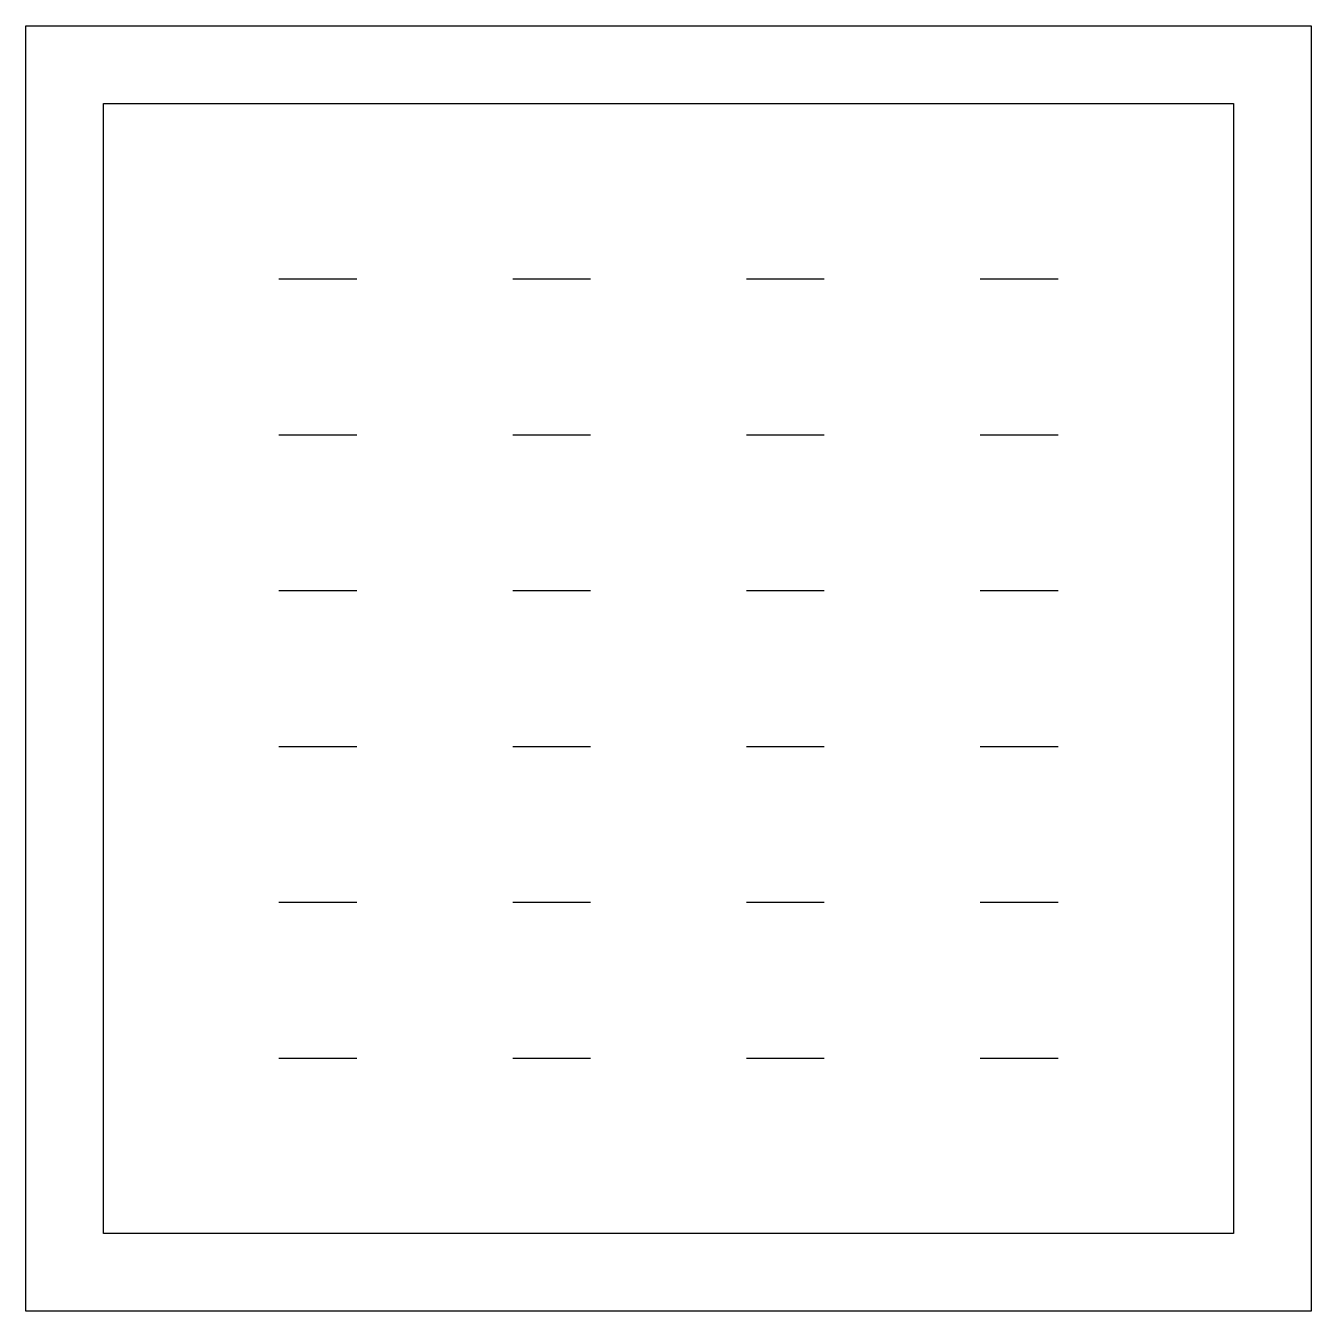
# Model space of a CAD drawing. Extents: x -16.5 to 0, y 0 to 16.5.
import ezdxf

# ---------------------------------------------------------------- set-up
doc = ezdxf.new("R2010")
doc.units = 0
doc.header["$LTSCALE"] = 25
doc.header["$MEASUREMENT"] = 0
doc.layers.get('0').update_dxf_attribs({"linetype": 'CONTINUOUS'})

msp = doc.modelspace()

# ---------------------------------------------------------------- linework, layer by layer
at = {"color": 0, "linetype": 'ByBlock'}
for p, q in [((-13.25, 13.25), (-12.25, 13.25)), ((-10.25, 13.25), (-9.25, 13.25)), ((-7.25, 13.25), (-6.25, 13.25)), ((-4.25, 13.25), (-3.25, 13.25)), ((-13.25, 11.25), (-12.25, 11.25)), ((-10.25, 11.25), (-9.25, 11.25)), ((-7.25, 11.25), (-6.25, 11.25)), ((-4.25, 11.25), (-3.25, 11.25)), ((-13.25, 9.25), (-12.25, 9.25)), ((-10.25, 9.25), (-9.25, 9.25)), ((-7.25, 9.25), (-6.25, 9.25)), ((-4.25, 9.25), (-3.25, 9.25)), ((-13.25, 7.25), (-12.25, 7.25)), ((-10.25, 7.25), (-9.25, 7.25)), ((-7.25, 7.25), (-6.25, 7.25)), ((-4.25, 7.25), (-3.25, 7.25)), ((-13.25, 5.25), (-12.25, 5.25)), ((-10.25, 5.25), (-9.25, 5.25)), ((-7.25, 5.25), (-6.25, 5.25)), ((-4.25, 5.25), (-3.25, 5.25)), ((-13.25, 3.25), (-12.25, 3.25)), ((-10.25, 3.25), (-9.25, 3.25)), ((-7.25, 3.25), (-6.25, 3.25)), ((-4.25, 3.25), (-3.25, 3.25))]:
    msp.add_line(p, q, dxfattribs=at)
for points in [[(-16.5, 16.5), (0, 16.5), (0, 0), (-16.5, 0)], [(-15.5, 15.5), (-1, 15.5), (-1, 1), (-15.5, 1)]]:
    msp.add_lwpolyline(points, close=True, dxfattribs=at)

doc.saveas('drawing.dxf')
